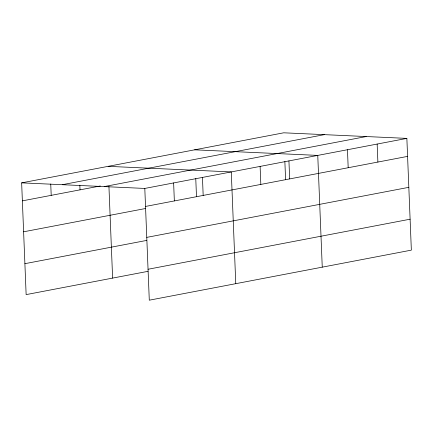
<?xml version="1.0" encoding="UTF-8"?>
<svg xmlns="http://www.w3.org/2000/svg" width="433" height="433" viewBox="0 0 433 433"><rect width="100%" height="100%" fill="white"/><g stroke="black" fill="none" stroke-linecap="round" stroke-linejoin="round"><path stroke-width="0.65" d="M147.999 271.339L26.137 294.613L21.65 182.861L283.712 132.807L406.863 138.387L411.35 250.139L149.288 300.193L144.801 188.436L406.863 138.387M62.287 184.702L324.349 134.647M22.375 200.858L100.337 185.968M104.164 186.596L366.221 136.547M145.526 206.438L407.583 156.383M23.615 231.796L145.472 208.522M146.765 237.376L408.828 187.327M24.898 263.675L146.755 240.402M148.048 269.256L410.105 219.201M194.612 149.823L317.762 155.404L322.249 267.156M108.131 166.342L231.282 171.923L235.769 283.675M21.65 182.861L144.801 188.436M377.159 144.059L377.885 162.056M347.461 149.731L348.186 167.728M288.935 160.908L289.655 178.91M284.865 161.569L285.596 179.727M260.109 166.413L260.828 184.415M202.455 177.427L203.174 195.424M195.765 178.585L196.495 196.744M173.628 182.932L174.353 200.928M108.932 186.358L112.618 278.1M79.84 185.178L80.024 189.849M50.742 184.02L51.202 195.353"/></g></svg>
